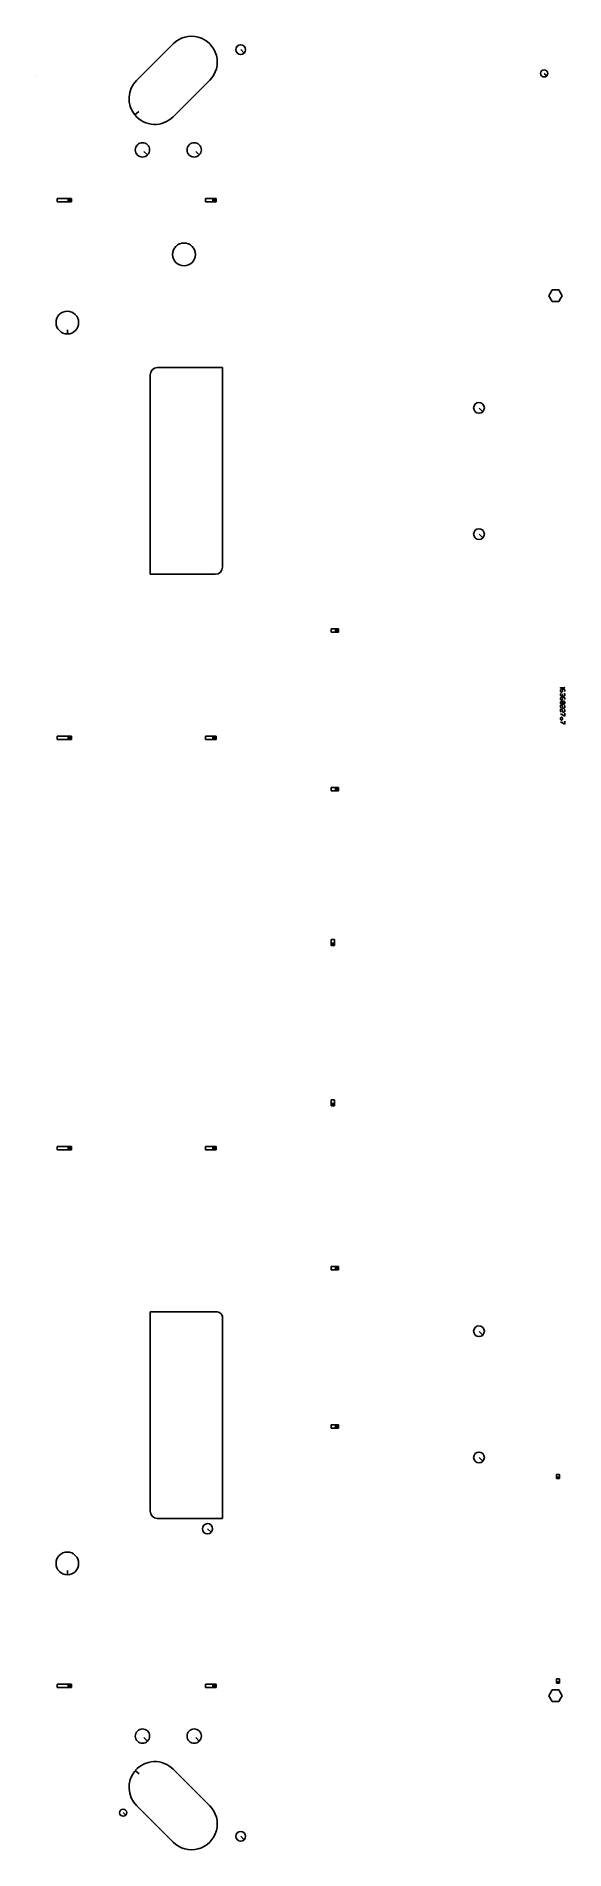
# Model space of a CAD drawing. Extents: x 586 to 1096, y 18 to 1771.
import ezdxf

# ---------------------------------------------------------------- set-up
doc = ezdxf.new("R2010")
doc.units = 0

msp = doc.modelspace()

# ---------------------------------------------------------------- linework, layer by layer
for p, q in [((682.47, 1728.78), (717.82, 1764.14)), ((783.14, 1758.54), (786.46, 1755.23)), ((585.5, 1733.76), (585.5, 1733.76)), ((585.5, 1733.76), (585.5, 1733.76)), ((753.09, 1728.86), (717.74, 1693.51)), ((1076.37, 1735.54), (1078.8, 1733.11)), ((684.51, 1698.62), (680.67, 1695.51)), ((689.56, 1660.13), (693.05, 1656.64)), ((739.56, 1660.13), (743.05, 1656.64)), ((605.64, 1611.36), (605.64, 1614.44)), ((605.64, 1614.44), (619.52, 1614.44)), ((619.52, 1614.44), (619.52, 1612.9)), ((748.94, 1611.36), (748.94, 1614.44)), ((748.94, 1614.44), (759.32, 1614.44)), ((759.32, 1614.44), (759.32, 1612.9)), ((619.52, 1611.36), (605.64, 1611.36)), ((615.58, 1612.84), (619.52, 1612.84)), ((619.52, 1612.84), (619.52, 1611.36)), ((759.32, 1611.36), (748.94, 1611.36)), ((755.38, 1612.84), (759.32, 1612.84)), ((759.32, 1612.84), (759.32, 1611.36)), ((1080.87, 1520.5), (1084.1, 1526.09)), ((1084.1, 1526.09), (1090.55, 1526.09)), ((1090.55, 1526.09), (1093.78, 1520.5)), ((1084.1, 1514.91), (1080.87, 1520.5)), ((1090.55, 1514.91), (1084.1, 1514.91)), ((1092.17, 1517.7), (1090.55, 1514.91)), ((1093.78, 1520.5), (1092.17, 1517.7)), ((615.56, 1487.5), (615.56, 1483.56)), ((695.52, 1251.06), (695.52, 1444)), ((702.46, 1450.94), (765.4, 1450.94)), ((765.4, 1450.94), (765.4, 1258)), ((1013.57, 1411.87), (1017.06, 1408.37)), ((1013.57, 1289.87), (1017.06, 1286.37)), ((726.96, 1251.06), (695.52, 1251.06)), ((758.46, 1251.06), (726.96, 1251.06)), ((877.43, 1198.19), (870.55, 1198.19)), ((870.55, 1198.19), (870.55, 1195.06)), ((870.55, 1195.06), (877.43, 1195.06)), ((873.99, 1196.68), (877.43, 1196.68)), ((877.43, 1196.68), (877.43, 1198.19)), ((877.43, 1195.06), (877.43, 1196.62)), ((1092.18, 1141.71), (1092.18, 1140.89)), ((1092.18, 1141.3), (1096.18, 1141.3)), ((1096.18, 1141.3), (1095.77, 1141.71)), ((1092.18, 1139.32), (1092.75, 1139.89)), ((1092.18, 1137.6), (1092.18, 1139.32)), ((1092.75, 1137.03), (1092.18, 1137.6)), ((1092.18, 1135.46), (1092.75, 1136.03)), ((1092.18, 1133.74), (1092.18, 1135.46)), ((1092.75, 1133.17), (1092.18, 1133.74)), ((1092.18, 1131.6), (1092.75, 1132.17)), ((1092.18, 1129.89), (1092.18, 1131.6)), ((1092.75, 1129.32), (1092.18, 1129.89)), ((1092.18, 1127.74), (1092.75, 1128.32)), ((1092.18, 1126.03), (1092.18, 1127.74)), ((1096.18, 1126.03), (1092.18, 1127.74)), ((1092.75, 1125.46), (1092.18, 1126.03)), ((1093.32, 1124.46), (1092.18, 1124.46)), ((1092.18, 1124.46), (1092.18, 1122.17)), ((1092.75, 1139.89), (1095.61, 1139.89)), ((1093.32, 1137.03), (1092.75, 1137.03)), ((1093.32, 1133.17), (1092.75, 1133.17)), ((1092.75, 1132.17), (1095.61, 1132.17)), ((1093.32, 1129.32), (1092.75, 1129.32)), ((1092.75, 1128.32), (1095.61, 1128.32)), ((1095.61, 1125.46), (1092.75, 1125.46)), ((1093.89, 1137.6), (1093.32, 1137.03)), ((1093.89, 1133.74), (1093.32, 1133.17)), ((1093.89, 1129.89), (1093.32, 1129.32)), ((1093.89, 1123.89), (1093.32, 1124.46)), ((1093.89, 1139.89), (1093.89, 1137.6)), ((1093.89, 1135.46), (1093.89, 1133.74)), ((1094.46, 1133.17), (1093.89, 1133.74)), ((1093.89, 1132.17), (1093.89, 1129.89)), ((1093.89, 1122.17), (1093.89, 1123.89)), ((1095.61, 1133.17), (1094.46, 1133.17)), ((1095.61, 1139.89), (1096.18, 1139.32)), ((1095.61, 1136.03), (1096.18, 1135.46)), ((1096.18, 1133.74), (1095.61, 1133.17)), ((1095.61, 1132.17), (1096.18, 1131.6)), ((1095.61, 1128.32), (1096.18, 1127.74)), ((1096.18, 1126.03), (1095.61, 1125.46)), ((1095.61, 1124.46), (1096.18, 1123.89)), ((1096.18, 1139.32), (1096.18, 1137.6)), ((1096.18, 1135.46), (1096.18, 1133.74)), ((1096.18, 1131.6), (1096.18, 1129.89)), ((1096.18, 1127.74), (1096.18, 1126.03)), ((1096.18, 1123.89), (1096.18, 1122.17)), ((1092.18, 1122.17), (1092.75, 1121.6)), ((1093.32, 1120.6), (1092.18, 1120.6)), ((1092.18, 1120.6), (1092.18, 1118.32)), ((1092.18, 1118.32), (1092.75, 1117.74)), ((1092.18, 1116.17), (1096.18, 1113.89)), ((1092.75, 1112.89), (1092.18, 1112.32)), ((1092.18, 1112.32), (1092.18, 1110.6)), ((1092.18, 1110.6), (1092.75, 1110.03)), ((1092.18, 1108.46), (1096.18, 1106.17)), ((1093.32, 1112.89), (1092.75, 1112.89)), ((1092.75, 1110.03), (1093.32, 1110.03)), ((1093.89, 1120.03), (1093.32, 1120.6)), ((1093.89, 1112.32), (1093.32, 1112.89)), ((1093.32, 1110.03), (1093.89, 1110.6)), ((1094.46, 1121.6), (1093.89, 1122.17)), ((1093.89, 1118.32), (1093.89, 1120.03)), ((1094.46, 1117.74), (1093.89, 1118.32)), ((1093.89, 1116.17), (1093.89, 1114.46)), ((1093.89, 1110.6), (1093.89, 1112.32)), ((1093.89, 1108.46), (1093.89, 1106.74)), ((1095.61, 1121.6), (1094.46, 1121.6)), ((1095.61, 1117.74), (1094.46, 1117.74)), ((1096.18, 1122.17), (1095.61, 1121.6)), ((1095.61, 1120.6), (1096.18, 1120.03)), ((1096.18, 1118.32), (1095.61, 1117.74)), ((1096.18, 1120.03), (1096.18, 1118.32)), ((1096.18, 1113.89), (1096.18, 1116.74)), ((1096.18, 1106.17), (1096.18, 1109.03)), ((605.64, 1091.36), (605.64, 1094.44)), ((605.64, 1094.44), (619.52, 1094.44)), ((619.52, 1091.36), (605.64, 1091.36)), ((615.58, 1092.84), (619.52, 1092.84)), ((619.52, 1094.44), (619.52, 1092.9)), ((619.52, 1092.84), (619.52, 1091.36)), ((748.94, 1091.36), (748.94, 1094.44)), ((748.94, 1094.44), (759.32, 1094.44)), ((759.32, 1091.36), (748.94, 1091.36)), ((755.38, 1092.84), (759.32, 1092.84)), ((759.32, 1094.44), (759.32, 1092.9)), ((759.32, 1092.84), (759.32, 1091.36)), ((877.43, 1044.94), (870.55, 1044.94)), ((870.55, 1044.94), (870.55, 1041.81)), ((870.55, 1041.81), (877.43, 1041.81)), ((873.99, 1043.43), (877.43, 1043.43)), ((877.43, 1043.43), (877.43, 1044.94)), ((877.43, 1041.81), (877.43, 1043.37)), ((870.55, 892.06), (870.55, 897.94)), ((870.55, 897.94), (873.63, 897.94)), ((872.03, 895), (872.03, 892.06)), ((873.63, 897.94), (873.63, 892.06)), ((872.03, 892.06), (870.55, 892.06)), ((873.63, 892.06), (872.09, 892.06)), ((873.63, 742.94), (870.55, 742.94)), ((870.55, 742.94), (870.55, 737.06)), ((870.55, 737.06), (872.09, 737.06)), ((872.15, 740), (872.15, 737.06)), ((872.15, 737.06), (873.63, 737.06)), ((873.63, 737.06), (873.63, 742.94)), ((605.64, 694.56), (605.64, 697.64)), ((605.64, 697.64), (619.52, 697.64)), ((619.52, 694.56), (605.64, 694.56)), ((615.58, 696.04), (619.52, 696.04)), ((619.52, 697.64), (619.52, 696.1)), ((619.52, 696.04), (619.52, 694.56)), ((748.94, 694.56), (748.94, 697.64)), ((748.94, 697.64), (759.32, 697.64)), ((759.32, 694.56), (748.94, 694.56)), ((755.38, 696.04), (759.32, 696.04)), ((759.32, 697.64), (759.32, 696.1)), ((759.32, 696.04), (759.32, 694.56)), ((877.43, 581.69), (870.55, 581.69)), ((870.55, 581.69), (870.55, 578.56)), ((873.99, 580.18), (877.43, 580.18)), ((877.43, 580.18), (877.43, 581.69)), ((877.43, 578.56), (877.43, 580.12)), ((870.55, 578.56), (877.43, 578.56)), ((695.52, 345), (695.52, 537.94)), ((695.52, 537.94), (760.45, 537.94)), ((765.4, 531.01), (765.4, 338.06)), ((1013.57, 518.87), (1017.06, 515.37)), ((877.43, 428.44), (870.55, 428.44)), ((870.55, 428.44), (870.55, 425.31)), ((870.55, 425.31), (877.43, 425.31)), ((873.99, 426.93), (877.43, 426.93)), ((877.43, 426.93), (877.43, 428.44)), ((877.43, 425.31), (877.43, 426.88)), ((1013.57, 396.87), (1017.06, 393.37)), ((1088.11, 376.46), (1088.11, 380.54)), ((1088.11, 380.54), (1091.19, 380.54)), ((1089.59, 376.46), (1088.11, 376.46)), ((1089.59, 378.5), (1089.59, 376.46)), ((1091.19, 376.46), (1089.65, 376.46)), ((1091.19, 380.54), (1091.19, 376.46)), ((733.96, 338.06), (702.46, 338.06)), ((765.4, 338.06), (733.96, 338.06)), ((751, 328.04), (754.49, 324.55)), ((615.56, 287.5), (615.56, 283.56)), ((605.64, 174.56), (605.64, 177.64)), ((605.64, 177.64), (619.52, 177.64)), ((615.58, 176.04), (619.52, 176.04)), ((619.52, 177.64), (619.52, 176.1)), ((619.52, 176.04), (619.52, 174.56)), ((748.94, 174.56), (748.94, 177.64)), ((748.94, 177.64), (759.32, 177.64)), ((755.38, 176.04), (759.32, 176.04)), ((759.32, 177.64), (759.32, 176.1)), ((759.32, 176.04), (759.32, 174.56)), ((1088.11, 178.66), (1088.11, 182.74)), ((1088.11, 182.74), (1091.19, 182.74)), ((1089.59, 178.66), (1088.11, 178.66)), ((1089.59, 180.7), (1089.59, 178.66)), ((1091.19, 178.66), (1089.65, 178.66)), ((1091.19, 182.74), (1091.19, 178.66)), ((619.52, 174.56), (605.64, 174.56)), ((759.32, 174.56), (748.94, 174.56)), ((1080.87, 166.5), (1084.1, 172.09)), ((1084.1, 160.91), (1080.87, 166.5)), ((1084.1, 172.09), (1090.55, 172.09)), ((1090.55, 160.91), (1084.1, 160.91)), ((1090.55, 172.09), (1093.78, 166.5)), ((1092.17, 163.7), (1090.55, 160.91)), ((1093.78, 166.5), (1092.17, 163.7)), ((689.56, 126.13), (693.05, 122.64)), ((739.56, 126.13), (743.05, 122.64)), ((684.94, 90.9), (681.18, 94.11)), ((717.74, 95.49), (753.09, 60.14)), ((669.5, 53.44), (671.93, 51.01)), ((717.82, 24.86), (682.47, 60.22)), ((783.14, 30.54), (786.46, 27.23))]:
    msp.add_line(p, q)
msp.add_circle((728.26, 1560.5), 11)
for centre, radius, start, end in [((735.46, 1746.5), 24.95, 314.98375, 135), ((783.1, 1758.5), 4.69, 315.77772, 315), ((1076.33, 1735.5), 3.44, 315.94306, 315), ((700.1, 1711.14), 24.94, 134.98376, 218.81411), ((700.1, 1711.14), 24.94, 220.10276, 315.01625), ((688.1, 1661.5), 6.94, 315.52564, 315), ((738.1, 1661.5), 6.94, 315.52564, 315), ((615.5, 1494.5), 10.94, 270.31423, 270), ((702.46, 1444), 6.94, 90, 180), ((1013.35, 1412), 5.19, 315.62445, 315), ((1013.35, 1290), 5.19, 315.62445, 315), ((758.46, 1258), 6.94, 270, 0), ((759.46, 532), 6.02, 350.53768, 80.53768), ((1013.35, 519), 5.19, 315.62445, 315), ((1013.35, 397), 5.19, 315.62445, 315), ((702.46, 345), 6.94, 180, 270), ((750.96, 328), 4.94, 315.65666, 315), ((615.5, 294.5), 10.94, 270.31423, 270), ((688.1, 127.5), 6.94, 315.52564, 315), ((738.1, 127.5), 6.94, 315.52564, 315), ((700.1, 77.86), 24.94, 140.62977, 225.01624), ((700.1, 77.86), 24.94, 44.98376, 139.3414), ((669.46, 53.4), 3.44, 315.94306, 315), ((735.46, 42.5), 24.94, 225, 45.01624), ((783.1, 30.5), 4.69, 315.77772, 315)]:
    msp.add_arc(centre, radius, start, end)

doc.saveas('drawing.dxf')
